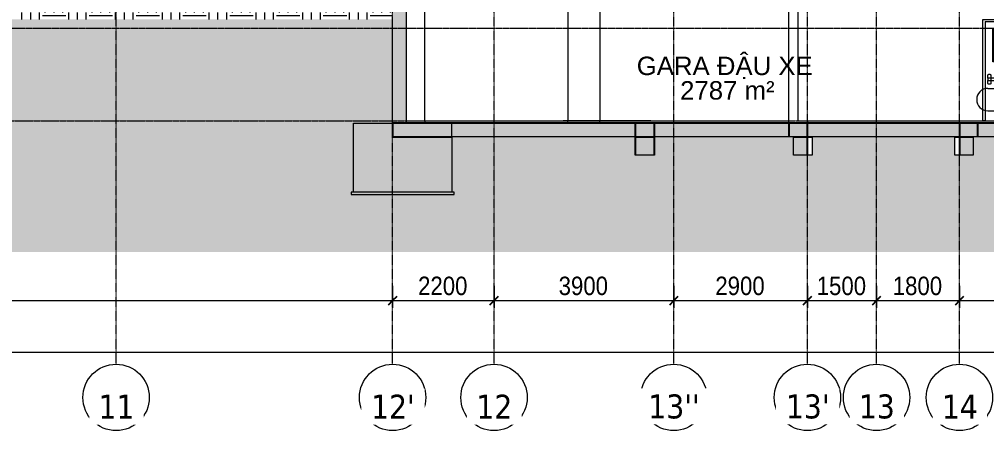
# Model space of a CAD drawing. Header units: millimetres. Extents: x 25061 to 259291, y -8723 to 35400.
# Drawn here: x 97853 to 118842, y -8723 to 200 of the extents above; entities that cross this region are included whole.
import ezdxf

# ---------------------------------------------------------------- set-up
doc = ezdxf.new("R2010")
doc.units = ezdxf.units.MM
doc.linetypes.add('Centre', pattern=[31.75, 6.35, -4.7625, 15.875, -4.7625])
doc.linetypes.add('Grid Line', pattern=[22.225, 12.7, -3.175, 3.175, -3.175])
for name, color, linetype, lineweight in [('0-1', 7, 'Continuous', 5), ('A-ANNO-DIMS', 211, 'Continuous', 9), ('A-ANNO-DIMS-160', 211, 'Continuous', 9), ('A-AREA-IDEN', 2, 'Continuous', 9), ('A-DETL-GENF-1', 9, 'Continuous', 9), ('A-DETL-THIN', 151, 'Continuous', 9), ('A-DOOR', 31, 'Continuous', 9), ('A-DOOR-FRAM', 31, 'Continuous', 9), ('A-DOOR-IDEN', 31, 'Continuous', 9), ('A-FLOR-1', 10, 'Continuous', 25), ('A-FLOR-LEVL-2', 51, 'Centre', 9), ('A-FLOR-PATT-1', 7, 'Continuous', 9), ('A-FLOR-PATT-3', 8, 'Continuous', 9), ('A-WALL', 113, 'Continuous', 9), ('A-WALL-PATT-1', 7, 'Continuous', 9), ('C-PRKG', 70, 'Continuous', 9), ('L-SITE-WALL-1', 250, 'Continuous', 18), ('S-BEAM-1', 12, 'Continuous', 5), ('S-BEAM-2', 10, 'Continuous', 25), ('S-COLS-1', 7, 'Continuous', 9), ('S-FNDN-1', 32, 'Continuous', 5), ('S-FNDN-2', 250, 'Continuous', 18), ('S-GRID-1', 1, 'Grid Line', 9), ('S-GRID-IDEN', 1, 'Continuous', 9)]:
    doc.layers.add(name, color=color, linetype=linetype, lineweight=lineweight)
doc.styles.add('Arial', font='arial.ttf', dxfattribs={"height": 400})
doc.styles.add('Tahoma_B_1', font='tahomabd.ttf', dxfattribs={"height": 520})
doc.styles.add('UTM Avo', font='', dxfattribs={"width": 0.9, "height": 400})
doc.styles.get('UTM Avo').set_extended_font_data('UTM Avo')
doc.dimstyles.new('1_Dim_chi_tiet_2_5', dxfattribs={"dimscale": 304.8, "dimtxt": 399.720379, "dimasz": 0.629921, "dimexe": 0.524934, "dimexo": 0.0625, "dimgap": 0.052493, "dimtad": 1, "dimdec": 0, "dimrnd": 5, "dimzin": 0, "dimdsep": 46, "dimtxsty": 'UTM Avo', "dimblk1": 'OBLIQUE', "dimblk2": 'OBLIQUE', "dimsah": 1, "dimcen": 0.09, "dimdle": 0.524934, "dimazin": 0, "dimtfac": 1, "dimtdec": 4, "dimtix": 1, "dimtmove": 0, "dimatfit": 3, "dimfxl": 1.049869, "dimfxlon": 1, "dimtvp": 1, "dimtolj": 1, "dimtzin": 0, "dimarcsym": 2})

# ---------------------------------------------------------------- blocks, each defined once
blk = doc.blocks.new('NCV_TKTC_KET CAU_rvt-1-TKCS_MẶT CẮT 1')
at = {"layer": 'A-FLOR-PATT-1'}
h = blk.add_hatch(color=256, dxfattribs=at)
h.paths.add_polyline_path([(126853, -2350), (127253, -2350), (127253, -2050), (105952, -2050), (105952, -2350), (126740, -2350)])
h.paths.add_polyline_path([(33653, -2350), (54953, -2350), (54953, -2050), (33653, -2050)])
at = {"layer": 'A-WALL-PATT-1'}
blk.add_hatch(color=256, dxfattribs=at).paths.add_polyline_path([(106253, -2050), (106253, 500), (105953, 500), (105953, -2050)])
at = {"layer": 'S-BEAM-1'}
for points in [[(111632, -2750), (111632, -2050), (111215, -2050), (111215, -2750)], [(114953, -2750), (114953, -2050), (114553, -2050), (114553, -2350), (114653, -2350), (114653, -2750), (114742, -2750)], [(118552, -2750), (118552, -2350), (118653, -2350), (118653, -2050), (118253, -2050), (118253, -2750)]]:
    blk.add_hatch(color=256, dxfattribs=at).paths.add_polyline_path(points)
at = {"layer": 'S-FNDN-1'}
blk.add_hatch(color=256, dxfattribs=at).paths.add_polyline_path([(106937, -3550), (107236, -3550), (107236, -2050), (105105, -2050), (105105, -3550), (106743, -3550)])
at = {"layer": 'A-FLOR-1'}
for p, q in [((105952, -2050), (105952, -2350)), ((127253, -2050), (105953, -2050)), ((105952, -2350), (107236, -2350)), ((111215, -2350), (111634, -2350)), ((114653, -2350), (115053, -2350)), ((118152, -2350), (118552, -2350))]:
    blk.add_line(p, q, dxfattribs=at)
at = {"layer": 'L-SITE-WALL-1'}
for p, q in [((106253, -2050), (106253, 500)), ((105953, -2050), (106253, -2050))]:
    blk.add_line(p, q, dxfattribs=at)
at = {"layer": 'S-BEAM-2'}
for p, q in [((111632, -2050), (111215, -2050)), ((111215, -2050), (111215, -2750)), ((111632, -2750), (111632, -2050)), ((114953, -2050), (114553, -2050)), ((114553, -2050), (114553, -2350)), ((114953, -2750), (114953, -2050)), ((118653, -2050), (118253, -2050)), ((118253, -2050), (118253, -2750)), ((118653, -2350), (118653, -2050))]:
    blk.add_line(p, q, dxfattribs=at)
at = {"layer": 'S-COLS-1'}
for p, q in [((114553, -2050), (114553, 1550)), ((106653, -2000), (106653, -2050)), ((109752, -2050), (109752, -2000)), ((110452, -2050), (110452, -2000))]:
    blk.add_line(p, q, dxfattribs=at)
at = {"layer": 'S-FNDN-2'}
for p, q in [((107236, -2050), (105953, -2050)), ((107236, -2350), (107236, -2050))]:
    blk.add_line(p, q, dxfattribs=at)
blk = doc.blocks.new('FD_01 - FD_01-1200x2200mm-V14-TKCS_MẶT CẮT 1')
at = {"layer": 'A-DOOR'}
for p, q in [((118978, -15), (119318, -15)), ((118978, -720), (118978, -15)), ((119298, -35), (118998, -35)), ((118998, -700), (118998, -35)), ((119298, -700), (119298, -35)), ((119318, -15), (119318, -720)), ((119318, -720), (118978, -720)), ((118998, -700), (119298, -700)), ((118870, -1075), (118870, -1011)), ((118889, -992), (118915, -992)), ((118934, -1011), (118934, -1075)), ((118870, -1075), (118870, -1125)), ((118934, -1075), (118870, -1075)), ((118870, -1125), (118934, -1125)), ((118870, -1189), (118870, -1125)), ((118915, -1208), (118889, -1208)), ((119608, -1075), (118934, -1075)), ((118934, -1075), (118934, -1125)), ((118934, -1125), (119608, -1125)), ((118934, -1125), (118934, -1189)), ((119608, -1125), (119608, -1075)), ((119945, -1075), (119608, -1075)), ((119608, -1125), (119945, -1125)), ((119945, -1125), (119945, -1075))]:
    blk.add_line(p, q, dxfattribs=at)
at = {"layer": 'A-DOOR', "flags": 128}
for points in [[(118870, -1011), (118871, -1007), (118872, -1003), (118874, -999), (118877, -996), (118881, -994), (118885, -993), (118889, -992)], [(118915, -992), (118919, -993), (118923, -994), (118926, -996), (118929, -999), (118932, -1003), (118933, -1007), (118934, -1011)], [(118889, -1208), (118885, -1207), (118881, -1206), (118877, -1204), (118874, -1201), (118872, -1197), (118871, -1193), (118870, -1189)], [(118934, -1189), (118933, -1193), (118932, -1197), (118929, -1201), (118926, -1204), (118923, -1206), (118919, -1207), (118915, -1208)]]:
    blk.add_lwpolyline(points, dxfattribs=at)
at = {"layer": 'A-DOOR-FRAM'}
for p, q in [((118808, 155), (118808, -2000)), ((118808, 155), (120008, 155)), ((120008, 155), (120008, -2000)), ((118808, -2000), (118763, -2000)), ((120008, -2000), (120053, -2000))]:
    blk.add_line(p, q, dxfattribs=at)
blk = doc.blocks.new('XE MAY2 - xe may 2-V16-TKCS_MẶT CẮT 1')
at = {"layer": 'C-PRKG'}
for p, q in [((106252.564287, -2000), (108152.564287, -2000)), ((106552.564287, -2000), (106652.564287, -2000)), ((106552.564287, -2000), (106652.564287, -2000)), ((106652.564287, -2000), (108152.564287, -2000))]:
    blk.add_line(p, q, dxfattribs=at)
blk = doc.blocks.new('XE MAY2 - xe may 2-V6-TKCS_MẶT CẮT 1')
at = {"layer": 'C-PRKG'}
for p, q in [((49352.564287, -2000), (51252.564287, -2000)), ((49352.564287, -2000), (51252.564287, -2000)), ((49652.564287, -2000), (49752.564287, -2000)), ((49652.564287, -2000), (49752.564287, -2000))]:
    blk.add_line(p, q, dxfattribs=at)
blk = doc.blocks.new('XE MAY2 - xe may 2-V5-TKCS_MẶT CẮT 1')
at = {"layer": 'C-PRKG'}
for p, q in [((49352.564287, -2000), (47452.564287, -2000)), ((49352.564287, -2000), (47452.564287, -2000)), ((49052.564287, -2000), (48952.564287, -2000)), ((49052.564287, -2000), (48952.564287, -2000))]:
    blk.add_line(p, q, dxfattribs=at)
blk = doc.blocks.new('Grid - M_Grid Head - Circle-353313-TKCS_MẶT CẮT 1')
at = {"layer": 'S-GRID-IDEN'}
blk.add_circle((33652.564287, -8003.082963), 720, dxfattribs=at)
blk = doc.blocks.new('DIMBLOCK32-TKCS_MẶT CẮT 1')
at = {"layer": 'A-ANNO-DIMS-160'}
for p, q in [((54953, -5582), (54953, -6062)), ((54953, -5902), (54953, -5582)), ((105953, -5582), (105953, -6062)), ((105953, -5902), (105953, -5582)), ((54953, -5902), (105953, -5902))]:
    blk.add_line(p, q, dxfattribs=at)
at = {"layer": 'A-ANNO-DIMS-160', "lineweight": 25}
for p, q in [((54953, -5902), (55049, -5806)), ((105953, -5902), (106049, -5806)), ((54953, -5902), (54857, -5998)), ((105953, -5902), (105857, -5998))]:
    blk.add_line(p, q, dxfattribs=at)
at = {"layer": 'A-ANNO-DIMS-160', "color": 0, "insert": (79768, -5382), "char_height": 400, "width": 1643.29, "attachment_point": 1, "line_spacing_factor": 1.110334, "style": 'UTM Avo'}
blk.add_mtext('51000', dxfattribs=at)
blk = doc.blocks.new('_Oblique')
at = {"color": 0, "linetype": 'ByBlock', "lineweight": -2}
blk.add_line((-0.5, -0.5), (0.5, 0.5), dxfattribs=at)
blk = doc.blocks.new('DIMBLOCK33-TKCS_MẶT CẮT 1')
at = {"layer": 'A-ANNO-DIMS-160'}
for p, q in [((105953, -5582), (105953, -6062)), ((105953, -5902), (105953, -5582)), ((108153, -5582), (108153, -6062)), ((108153, -5902), (108153, -5582)), ((105953, -5902), (108153, -5902))]:
    blk.add_line(p, q, dxfattribs=at)
at = {"layer": 'A-ANNO-DIMS-160', "lineweight": 25}
for p, q in [((105953, -5902), (106049, -5806)), ((108153, -5902), (108249, -5806)), ((105953, -5902), (105857, -5998)), ((108153, -5902), (108057, -5998))]:
    blk.add_line(p, q, dxfattribs=at)
at = {"layer": 'A-ANNO-DIMS-160', "color": 0, "insert": (106505, -5382), "char_height": 400, "width": 1314.64, "attachment_point": 1, "line_spacing_factor": 1.110334, "style": 'UTM Avo'}
blk.add_mtext('2200', dxfattribs=at)
blk = doc.blocks.new('DIMBLOCK34-TKCS_MẶT CẮT 1')
at = {"layer": 'A-ANNO-DIMS-160'}
for p, q in [((108153, -5582), (108153, -6062)), ((108153, -5902), (108153, -5582)), ((112053, -5582), (112053, -6062)), ((112053, -5902), (112053, -5582)), ((108153, -5902), (112053, -5902))]:
    blk.add_line(p, q, dxfattribs=at)
at = {"layer": 'A-ANNO-DIMS-160', "lineweight": 25}
for p, q in [((108153, -5902), (108249, -5806)), ((112053, -5902), (112149, -5806)), ((108153, -5902), (108057, -5998)), ((112053, -5902), (111957, -5998))]:
    blk.add_line(p, q, dxfattribs=at)
at = {"layer": 'A-ANNO-DIMS-160', "color": 0, "insert": (109555, -5382), "char_height": 400, "width": 1314.64, "attachment_point": 1, "line_spacing_factor": 1.110334, "style": 'UTM Avo'}
blk.add_mtext('3900', dxfattribs=at)
blk = doc.blocks.new('DIMBLOCK35-TKCS_MẶT CẮT 1')
at = {"layer": 'A-ANNO-DIMS-160'}
for p, q in [((112053, -5582), (112053, -6062)), ((112053, -5902), (112053, -5582)), ((114953, -5582), (114953, -6062)), ((114953, -5902), (114953, -5582)), ((112053, -5902), (114953, -5902))]:
    blk.add_line(p, q, dxfattribs=at)
at = {"layer": 'A-ANNO-DIMS-160', "lineweight": 25}
for p, q in [((112053, -5902), (112149, -5806)), ((114953, -5902), (115049, -5806)), ((112053, -5902), (111957, -5998)), ((114953, -5902), (114857, -5998))]:
    blk.add_line(p, q, dxfattribs=at)
at = {"layer": 'A-ANNO-DIMS-160', "color": 0, "insert": (112955, -5382), "char_height": 400, "width": 1314.64, "attachment_point": 1, "line_spacing_factor": 1.110334, "style": 'UTM Avo'}
blk.add_mtext('2900', dxfattribs=at)
blk = doc.blocks.new('DIMBLOCK36-TKCS_MẶT CẮT 1')
at = {"layer": 'A-ANNO-DIMS-160'}
for p, q in [((114953, -5582), (114953, -6062)), ((114953, -5902), (114953, -5582)), ((116453, -5582), (116453, -6062)), ((116453, -5902), (116453, -5582)), ((114953, -5902), (116453, -5902))]:
    blk.add_line(p, q, dxfattribs=at)
at = {"layer": 'A-ANNO-DIMS-160', "lineweight": 25}
for p, q in [((114953, -5902), (115049, -5806)), ((116453, -5902), (116549, -5806)), ((114953, -5902), (114857, -5998)), ((116453, -5902), (116357, -5998))]:
    blk.add_line(p, q, dxfattribs=at)
at = {"layer": 'A-ANNO-DIMS-160', "color": 0, "insert": (115155, -5382), "char_height": 400, "width": 1314.64, "attachment_point": 1, "line_spacing_factor": 1.110334, "style": 'UTM Avo'}
blk.add_mtext('1500', dxfattribs=at)
blk = doc.blocks.new('DIMBLOCK37-TKCS_MẶT CẮT 1')
at = {"layer": 'A-ANNO-DIMS-160'}
for p, q in [((116453, -5582), (116453, -6062)), ((116453, -5902), (116453, -5582)), ((118253, -5582), (118253, -6062)), ((118253, -5902), (118253, -5582)), ((116453, -5902), (118253, -5902))]:
    blk.add_line(p, q, dxfattribs=at)
at = {"layer": 'A-ANNO-DIMS-160', "lineweight": 25}
for p, q in [((116453, -5902), (116549, -5806)), ((118253, -5902), (118349, -5806)), ((116453, -5902), (116357, -5998)), ((118253, -5902), (118157, -5998))]:
    blk.add_line(p, q, dxfattribs=at)
at = {"layer": 'A-ANNO-DIMS-160', "color": 0, "insert": (116805, -5382), "char_height": 400, "width": 1314.64, "attachment_point": 1, "line_spacing_factor": 1.110334, "style": 'UTM Avo'}
blk.add_mtext('1800', dxfattribs=at)
blk = doc.blocks.new('DIMBLOCK38-TKCS_MẶT CẮT 1')
at = {"layer": 'A-ANNO-DIMS-160'}
for p, q in [((118253, -5582), (118253, -6062)), ((118253, -5902), (118253, -5582)), ((122053, -5582), (122053, -6062)), ((122053, -5902), (122053, -5582)), ((118253, -5902), (122053, -5902))]:
    blk.add_line(p, q, dxfattribs=at)
at = {"layer": 'A-ANNO-DIMS-160', "lineweight": 25}
for p, q in [((118253, -5902), (118349, -5806)), ((122053, -5902), (122149, -5806)), ((118253, -5902), (118157, -5998)), ((122053, -5902), (121957, -5998))]:
    blk.add_line(p, q, dxfattribs=at)
at = {"layer": 'A-ANNO-DIMS-160', "color": 0, "insert": (119605, -5382), "char_height": 400, "width": 1314.64, "attachment_point": 1, "line_spacing_factor": 1.110334, "style": 'UTM Avo'}
blk.add_mtext('3800', dxfattribs=at)
blk = doc.blocks.new('DIMBLOCK40-TKCS_MẶT CẮT 1')
at = {"layer": 'A-ANNO-DIMS-160'}
for p, q in [((33653, -6702), (33653, -7182)), ((33653, -7022), (33653, -6702)), ((127253, -6702), (127253, -7182)), ((127253, -7022), (127253, -6702)), ((33493, -7022), (127413, -7022))]:
    blk.add_line(p, q, dxfattribs=at)
at = {"layer": 'A-ANNO-DIMS-160', "lineweight": 25}
for p, q in [((33653, -7022), (33749, -6926)), ((127253, -7022), (127349, -6926)), ((33653, -7022), (33557, -7118)), ((127253, -7022), (127157, -7118))]:
    blk.add_line(p, q, dxfattribs=at)
at = {"layer": 'A-ANNO-DIMS-160', "color": 0, "insert": (79768, -6502), "char_height": 400, "width": 1643.29, "attachment_point": 1, "line_spacing_factor": 1.110334, "style": 'UTM Avo'}
blk.add_mtext('93600', dxfattribs=at)
blk = doc.blocks.new('STN_Door Tag - STN_Door Tag-1788670-TKCS_MẶT CẮT 1')
at = {"layer": 'A-DOOR-IDEN'}
for p, q in [((37399, 27404), (38487, 27404)), ((37399, 26921), (38487, 26921))]:
    blk.add_line(p, q, dxfattribs=at)
for centre, start, end in [((37399, 27163), 90, 270), ((38487, 27163), 270, 90)]:
    blk.add_arc(centre, 242, start, end, dxfattribs=at)

msp = doc.modelspace()

# ---------------------------------------------------------------- hatches: boundary and pattern name
at = {"layer": 'A-DETL-GENF-1'}
h = msp.add_hatch(dxfattribs=at)
h.set_pattern_fill('FP_32', color=256, style=0, pattern_type=2)
h.set_pattern_definition([(0, (81080.3, 14125), (774.192, 774.192), [774.192, -774.192]), (0, (81080.3, 14415.3), (774.192, 774.192), [774.192, -774.192]), (0, (81080.3, 14705.64), (774.192, 774.192), [774.192, -774.192]), (90, (81177.1, 14802.4), (-774.192, 774.192), [774.192, -774.192]), (90, (81467.4, 14802.4), (-774.192, 774.192), [774.192, -774.192]), (90, (81757.7, 14802.4), (-774.192, 774.192), [774.192, -774.192])])
h.paths.add_polyline_path([(29155.7, -4846.7), (131539.2, -4846.7), (131539.2, -172.5), (129801.5, -74.5), (127252.6, -74.5), (127252.6, -2750), (126852.6, -2750), (126852.6, -2350), (122802.7, -2350), (122802.7, -2750), (122402.7, -2750), (122402.7, -2350), (118552.2, -2350), (118552.2, -2750), (118152.4, -2750), (118152.4, -2350), (115052.8, -2350), (115052.8, -2750), (114652.8, -2750), (114652.8, -2350), (111633.9, -2350), (111633.9, -2750), (111215.1, -2750), (111215.1, -2350), (107235.6, -2350), (107235.6, -3550), (107285.6, -3550), (107285.6, -3600), (105055, -3600), (105055, -3550), (105105, -3550), (105105, -2050), (105952.6, -2050), (105952.6, 200), (54952.6, 200), (54952.6, -2050), (55792.6, -2050), (55792.6, -3550), (55842.6, -3550), (55842.6, -3600), (53619.6, -3600), (53619.6, -3550), (53669.6, -3550), (53669.6, -2350), (49690, -2350), (49690, -2750), (49273.2, -2750), (49273.2, -2350), (46252.6, -2350), (46252.6, -2750), (45852.6, -2750), (45852.6, -2350), (42752.6, -2350), (42752.6, -2750), (42352.6, -2750), (42352.6, -2350), (38502.7, -2350), (38502.7, -2750), (38102.7, -2750), (38102.7, -2350), (34052.6, -2350), (34052.6, -2750), (33652.6, -2750), (33652.6, 0), (31103.5, 0), (29155.7, -121.7), (29155.7, -4610)])
h = msp.add_hatch(dxfattribs=at)
h.set_pattern_fill('FP_33', color=256, style=0, pattern_type=2)
h.set_pattern_definition([(50, (81080.3, 14125), (1165.978, -102.01), [121.92, -1341.12]), (355, (81080.3, 14125), (-225.554, 1222.763), [97.536, -1072.896]), (100.451, (81177.5, 14116.5), (940.433, 1120.746), [103.616, -1139.776]), (46.184, (81080.3, 14450.1), (1734.906, -269.074), [182.88, -2011.68]), (96.636, (81224.9, 14427.7), (1519.38, 1583.54), [155.42, -1709.665]), (351.184, (81080.3, 14450.1), (1519.39, 1583.52), [146.3, -1609.34]), (21, (81242.9, 14368.8), (970.332, -654.498), [121.92, -1341.12]), (326, (81242.9, 14368.8), (395.533, 1178.804), [97.536, -1072.896]), (71.451, (81323.7, 14314.3), (1365.87, 524.296), [103.616, -1139.776]), (37.5, (81080.3, 14125), (19.767, 541.1527), [10.729, -1049.162, 10.729, -1078.423, -1076.96]), (37.5, (81080.3, 14125), (19.767, 541.1527), [-2149.043, 10.73, -1066.23]), (7.5, (81080.3, 14125), (427.646, 641.156), [10.729, -610.25, 10.729, -1024.778, -410.464]), (7.5, (81080.3, 14125), (427.646, 641.156), [-1656.486, 10.73, -399.735]), (327.5, (80717.8, 14125), (867.782, -36.665), [10.729, -395.671, 10.729, -1257.239, -1682.496]), (327.5, (80717.8, 14125), (867.782, -36.665), [-1674.368, 10.73, -1671.767]), (317.5, (80555.2, 14125), (948.028, 162.73), [10.73, -517.59, 10.73, -831.332, -1194.816]), (317.5, (80555.2, 14125), (948.028, 162.73), [-1370.38, 10.73, -1184.087]), (45, (81080.3, 14125), (-402.315, 402.315), []), (45, (81080.3, 14734.6), (-402.315, 402.315), [])])
h.paths.add_polyline_path([(105055, -3600), (107285.6, -3600), (107285.6, -3550), (105055, -3550)])
h.paths.add_polyline_path([(53951.7, -3600), (55842.6, -3600), (55842.6, -3550), (53619.6, -3550), (53619.6, -3600)])
at = {"layer": 'A-FLOR-PATT-3'}
h = msp.add_hatch(dxfattribs=at)
h.set_pattern_fill('FP_11', color=256, style=0, pattern_type=2)
h.set_pattern_definition([(0, (81080.3, 14125), (508, 508), [508, -508]), (0, (81080.3, 14315.5), (508, 508), [508, -508]), (0, (81080.3, 14506), (508, 508), [508, -508]), (90, (81143.8, 14569.5), (-508, 508), [508, -508]), (90, (81334.3, 14569.5), (-508, 508), [508, -508]), (90, (81524.8, 14569.5), (-508, 508), [508, -508])])
h.paths.add_polyline_path([(101944, 200), (105952.6, 200), (105952.6, 650), (97852.6, 650), (97852.6, 200), (101144.1, 200)])

# ---------------------------------------------------------------- linework, layer by layer
at = {"layer": 'A-DETL-THIN'}
for p, q in [((105952.6, -2050), (105952.6, 200)), ((105105, -3550), (105105, -2050)), ((105105, -2050), (105952.6, -2050)), ((111215.1, -2350), (107235.6, -2350)), ((107235.6, -2350), (107235.6, -3550)), ((111215.1, -2750), (111215.1, -2350)), ((114652.8, -2350), (111633.9, -2350)), ((111633.9, -2350), (111633.9, -2750)), ((114652.8, -2750), (114652.8, -2350)), ((118152.4, -2350), (115052.8, -2350)), ((115052.8, -2350), (115052.8, -2750)), ((118152.4, -2750), (118152.4, -2350)), ((122402.7, -2350), (118552.2, -2350)), ((118552.2, -2350), (118552.2, -2750)), ((111633.9, -2750), (111215.1, -2750)), ((115052.8, -2750), (114652.8, -2750)), ((118552.2, -2750), (118152.4, -2750)), ((107285.6, -3550), (105055, -3550)), ((105055, -3550), (105055, -3600)), ((107285.6, -3600), (107285.6, -3550)), ((105055, -3600), (107285.6, -3600))]:
    msp.add_line(p, q, dxfattribs=at)
at = {"layer": 'A-FLOR-LEVL-2'}
for p, q in [((132120.6, 0), (25061.1, 0)), ((25061.1, -2000), (132120.6, -2000))]:
    msp.add_line(p, q, dxfattribs=at)
at = {"layer": 'A-WALL'}
for p, q in [((106652.6, -2000), (106652.6, 1550.1)), ((114742.6, 1550), (114742.6, -2000)), ((109752.5, 500), (109752.5, -2000)), ((110452.5, -2000), (110452.5, 500)), ((118762.6, -2000), (118762.6, 200)), ((118762.6, 200), (120052.6, 200)), ((106262.6, -2000), (109742.5, -2000)), ((109752.5, -2000), (110452.5, -2000)), ((110462.5, -2000), (114552.6, -2000)), ((114742.6, -2000), (120162.6, -2000)), ((114952.6, -2000), (114952.6, -2050))]:
    msp.add_line(p, q, dxfattribs=at)
at = {"layer": 'S-GRID-1'}
for p, q in [((99952.6, -3283.1), (99952.6, 30285.9)), ((105952.6, -3283.1), (105952.6, 30285.9)), ((108152.6, -3283.1), (108152.6, 30285.9)), ((112052.6, -3283.1), (112052.6, 30285.9)), ((114952.6, -3283.1), (114952.6, 30285.9)), ((116452.6, -3283.1), (116452.6, 30285.9)), ((118252.6, -3283.1), (118252.6, 30285.9)), ((99952.6, -7283.1), (99952.6, -3283.1)), ((105952.6, -7283.1), (105952.6, -3283.1)), ((108152.6, -7283.1), (108152.6, -3283.1)), ((112052.6, -7283.1), (112052.6, -3283.1)), ((114952.6, -7283.1), (114952.6, -3283.1)), ((116452.6, -7283.1), (116452.6, -3283.1)), ((118252.6, -7283.1), (118252.6, -3283.1))]:
    msp.add_line(p, q, dxfattribs=at)

# ---------------------------------------------------------------- block references
at = {"layer": '0-1'}
msp.add_blockref('NCV_TKTC_KET CAU_rvt-1-TKCS_MẶT CẮT 1', (0, 0), dxfattribs=at)
at = {"layer": 'A-DOOR'}
msp.add_blockref('FD_01 - FD_01-1200x2200mm-V14-TKCS_MẶT CẮT 1', (0, 0), dxfattribs=at)
at = {"layer": 'A-DOOR-IDEN'}
msp.add_blockref('STN_Door Tag - STN_Door Tag-1788670-TKCS_MẶT CẮT 1', (81469.5, -28703.5), dxfattribs=at)
at = {"layer": 'C-PRKG'}
for name, p in [('XE MAY2 - xe may 2-V16-TKCS_MẶT CẮT 1', (0, 0)), ('XE MAY2 - xe may 2-V5-TKCS_MẶT CẮT 1', (62200, 0)), ('XE MAY2 - xe may 2-V6-TKCS_MẶT CẮT 1', (62200, 0))]:
    msp.add_blockref(name, p, dxfattribs=at)
at = {"layer": 'S-GRID-IDEN'}
for p in [(66300, 0), (72300, 0), (74500, 0), (78400.1, 0), (81300, 0), (82800, 0), (84600, 0)]:
    msp.add_blockref('Grid - M_Grid Head - Circle-353313-TKCS_MẶT CẮT 1', p, dxfattribs=at)

# ---------------------------------------------------------------- texts
at = {"layer": 'A-AREA-IDEN', "char_height": 400, "line_spacing_factor": 0.936439, "style": 'Arial'}
for s, insert, width, attachment_point in [('\\pt8,16,24,32,40,48,56,64,72,80,88,96,104,112,120,128,136,144,152,160,168,176,184,192,200,208,216,224,232,240,248,256;GARA ĐẬU XE', (113158.8, -1097.3), 3820.8, 8), ('\\pt8,16,24,32,40,48,56,64,72,80,88,96,104,112,120,128,136,144,152,160,168,176,184,192,200,208,216,224,232,240,248,256;2787 m²', (113216, -1343.2), 2064, 5)]:
    msp.add_mtext(s, dxfattribs=dict(at, insert=insert, width=width, attachment_point=attachment_point))

# ---------------------------------------------------------------- dimensions: what is measured, and where the dimension line sits
at = {"layer": 'A-ANNO-DIMS'}
for base, p1, p2, override, picture, middle in [((105952.6, -5901.8), (54952.6, -5581.8), (105952.6, -5581.8), {"dimpost": '<>', "dimfxl": 51000}, 'DIMBLOCK32-TKCS_MẶT CẮT 1', (80452.6, -5678.8)), ((108152.6, -5901.8), (105952.6, -5581.8), (108152.6, -5581.8), {"dimpost": '<>', "dimfxl": 2200}, 'DIMBLOCK33-TKCS_MẶT CẮT 1', (107052.6, -5678.8)), ((112052.6, -5901.8), (108152.6, -5581.8), (112052.6, -5581.8), {"dimpost": '<>', "dimfxl": 3900.071331}, 'DIMBLOCK34-TKCS_MẶT CẮT 1', (110102.6, -5678.8)), ((114952.6, -5901.8), (112052.6, -5581.8), (114952.6, -5581.8), {"dimpost": '<>', "dimfxl": 2899.928669}, 'DIMBLOCK35-TKCS_MẶT CẮT 1', (113502.6, -5678.8)), ((116452.6, -5901.8), (114952.6, -5581.8), (116452.6, -5581.8), {"dimpost": '<>', "dimfxl": 1500}, 'DIMBLOCK36-TKCS_MẶT CẮT 1', (115702.6, -5678.8)), ((118252.6, -5901.8), (116452.6, -5581.8), (118252.6, -5581.8), {"dimpost": '<>', "dimfxl": 1800}, 'DIMBLOCK37-TKCS_MẶT CẮT 1', (117352.6, -5678.8)), ((122052.6, -5901.8), (118252.6, -5581.8), (122052.6, -5581.8), {"dimpost": '<>', "dimfxl": 3800}, 'DIMBLOCK38-TKCS_MẶT CẮT 1', (120152.6, -5678.8)), ((127252.6, -7021.8), (33652.6, -6701.8), (127252.6, -6701.8), {"dimpost": '<>', "dimfxl": 93600}, 'DIMBLOCK40-TKCS_MẶT CẮT 1', (80452.6, -6798.8))]:
    dim = msp.add_linear_dim(base=base, p1=p1, p2=p2, dimstyle='1_Dim_chi_tiet_2_5', override=override, dxfattribs=at)
    dim.commit()
    dim.dimension.update_dxf_attribs({"geometry": picture, "text_midpoint": middle})

# ---------------------------------------------------------------- next in the draw order: texts
at = {"layer": 'S-GRID-IDEN', "char_height": 520, "attachment_point": 5, "line_spacing_factor": 0.996129, "style": 'Tahoma_B_1', "bg_fill": 3, "box_fill_scale": 1.25, "bg_fill_color": 256, "bg_fill_true_color": 13158600, "bg_fill_transparency": 0}
for s, insert, width in [('\\pt2031.9988,4063.9976,6096.0016,8128.0004,10159.9992,12191.998,14224.002,16256.0008,18287.9996,20319.9984,22352.0024,24384.0012,26416,28447.9988,30479.9976,32512.0016,34544.0004,36575.9992,38607.998,40640.002,42672.0008,44703.9996,46735.9984,48768.0024,50800.0012,52832,54863.9988,56895.9976,58928.0016,60960.0004,62991.9992,65023.998;11', (99959.3, -8202.8), 921.6), ("\\pt2031.9988,4063.9976,6096.0016,8128.0004,10159.9992,12191.998,14224.002,16256.0008,18287.9996,20319.9984,22352.0024,24384.0012,26416,28447.9988,30479.9976,32512.0016,34544.0004,36575.9992,38607.998,40640.002,42672.0008,44703.9996,46735.9984,48768.0024,50800.0012,52832,54863.9988,56895.9976,58928.0016,60960.0004,62991.9992,65023.998;12'", (105959.3, -8202.8), 1112), ('\\pt2031.9988,4063.9976,6096.0016,8128.0004,10159.9992,12191.998,14224.002,16256.0008,18287.9996,20319.9984,22352.0024,24384.0012,26416,28447.9988,30479.9976,32512.0016,34544.0004,36575.9992,38607.998,40640.002,42672.0008,44703.9996,46735.9984,48768.0024,50800.0012,52832,54863.9988,56895.9976,58928.0016,60960.0004,62991.9992,65023.998;12', (108159.3, -8202.8), 921.6), ("\\pt2031.9988,4063.9976,6096.0016,8128.0004,10159.9992,12191.998,14224.002,16256.0008,18287.9996,20319.9984,22352.0024,24384.0012,26416,28447.9988,30479.9976,32512.0016,34544.0004,36575.9992,38607.998,40640.002,42672.0008,44703.9996,46735.9984,48768.0024,50800.0012,52832,54863.9988,56895.9976,58928.0016,60960.0004,62991.9992,65023.998;13''", (112059.3, -8202.8), 1302.4), ("\\pt2031.9988,4063.9976,6096.0016,8128.0004,10159.9992,12191.998,14224.002,16256.0008,18287.9996,20319.9984,22352.0024,24384.0012,26416,28447.9988,30479.9976,32512.0016,34544.0004,36575.9992,38607.998,40640.002,42672.0008,44703.9996,46735.9984,48768.0024,50800.0012,52832,54863.9988,56895.9976,58928.0016,60960.0004,62991.9992,65023.998;13'", (114959.3, -8202.8), 1112), ('\\pt2031.9988,4063.9976,6096.0016,8128.0004,10159.9992,12191.998,14224.002,16256.0008,18287.9996,20319.9984,22352.0024,24384.0012,26416,28447.9988,30479.9976,32512.0016,34544.0004,36575.9992,38607.998,40640.002,42672.0008,44703.9996,46735.9984,48768.0024,50800.0012,52832,54863.9988,56895.9976,58928.0016,60960.0004,62991.9992,65023.998;13', (116459.3, -8202.8), 921.6), ('\\pt2031.9988,4063.9976,6096.0016,8128.0004,10159.9992,12191.998,14224.002,16256.0008,18287.9996,20319.9984,22352.0024,24384.0012,26416,28447.9988,30479.9976,32512.0016,34544.0004,36575.9992,38607.998,40640.002,42672.0008,44703.9996,46735.9984,48768.0024,50800.0012,52832,54863.9988,56895.9976,58928.0016,60960.0004,62991.9992,65023.998;14', (118259.3, -8202.8), 921.6)]:
    msp.add_mtext(s, dxfattribs=dict(at, insert=insert, width=width))

doc.saveas('drawing.dxf')
